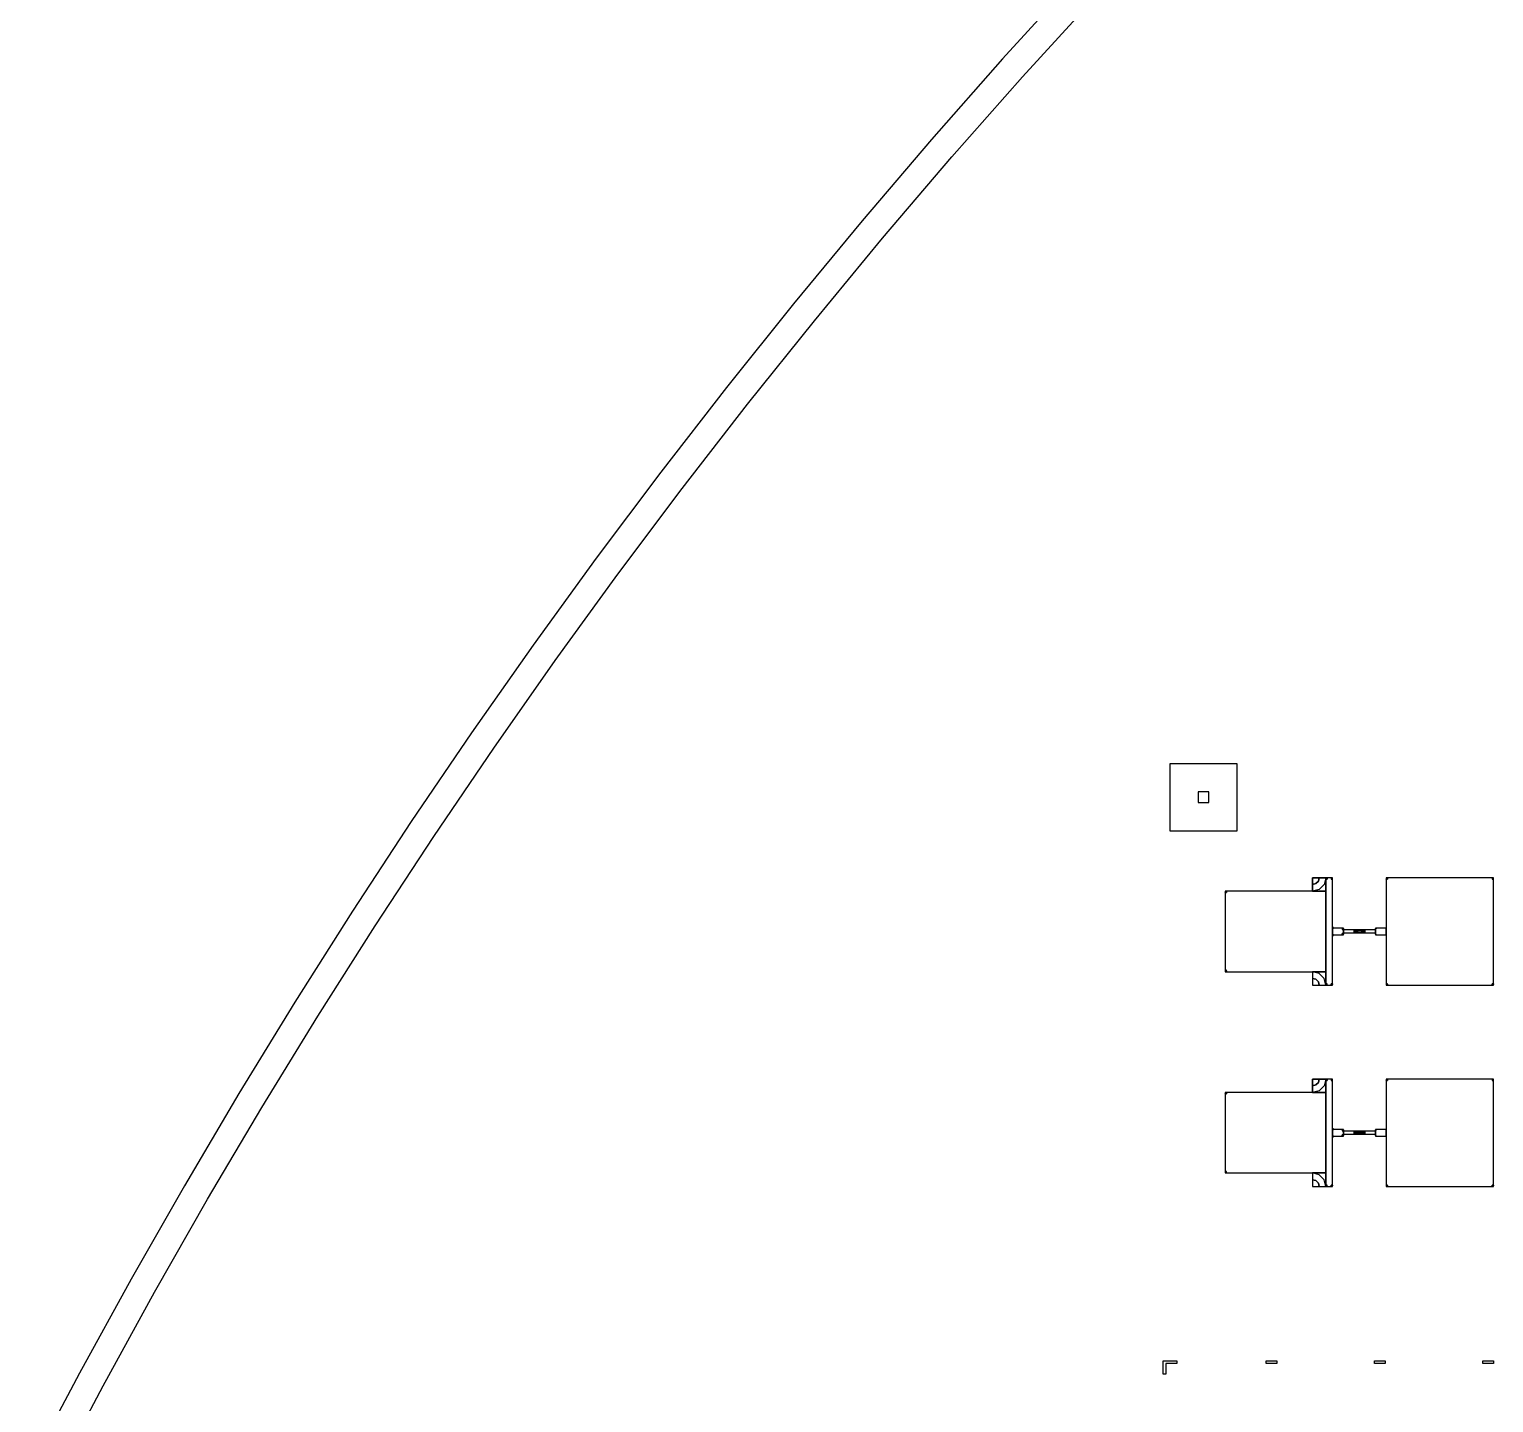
# Model space of a CAD drawing. Extents: x -50899 to 50899, y -48295 to 50898.
# Drawn here: x -45176 to -34262, y 23938 to 34172 of the extents above; entities that cross this region are included whole.
import ezdxf

# ---------------------------------------------------------------- set-up
doc = ezdxf.new("R2010")
doc.units = 0
doc.layers.add('GAP', color=1, linetype='continuous')
doc.layers.add('PIN', color=3, linetype='continuous')

# ---------------------------------------------------------------- blocks, each defined once
blk = doc.blocks.new('C1A')
at = {"layer": 'GAP'}
for points in [[(-100, 48400), (0, 48400), (0, 48380), (-80, 48380), (-80, 48300), (-100, 48300), (-100, 48400)], [(667, 48400), (747, 48400), (747, 48380), (667, 48380), (667, 48400)], [(1474, 48400), (1554, 48400), (1554, 48380), (1474, 48380), (1474, 48400)], [(2281, 48400), (2361, 48400), (2361, 48380), (2281, 48380), (2281, 48400)]]:
    blk.add_lwpolyline(points, dxfattribs=at)
blk = doc.blocks.new('C1AGAP')
for points in [[(-50, 52850), (-50, 52350), (450, 52350), (450, 52850), (-50, 52850)], [(160, 52640), (160, 52560), (240, 52560), (240, 52640), (160, 52640)], [(1112, 51900), (1112, 52000), (1012, 52000), (1012, 51900), (1112, 51900)], [(1112, 52000), (1099, 51950), (1062, 51913), (1012, 51900), (1012, 51950), (1038, 51957), (1056, 51975), (1062, 52000), (1112, 52000)], [(1062, 52000), (1056, 51975), (1038, 51957), (1012, 51950), (1012, 52000), (1012, 52000), (1012, 52000), (1012, 52000), (1062, 52000)], [(1162, 52000), (1112, 52000), (1112, 51200), (1162, 51200), (1162, 52000)], [(1112, 52000), (1112, 51990), (1122, 51990), (1122, 52000), (1112, 52000)], [(1112, 51990), (1114, 51995), (1118, 51999), (1122, 52000), (1122, 51995), (1120, 51994), (1118, 51992), (1118, 51990), (1112, 51990)], [(1118, 51990), (1118, 51992), (1120, 51994), (1122, 51995), (1122, 51990), (1122, 51990), (1122, 51990), (1122, 51990), (1118, 51990)], [(1152, 52000), (1152, 51990), (1162, 51990), (1162, 52000), (1152, 52000)], [(1162, 51990), (1161, 51995), (1158, 51999), (1152, 52000), (1152, 51995), (1155, 51994), (1157, 51992), (1158, 51990), (1162, 51990)], [(1158, 51990), (1157, 51992), (1155, 51994), (1152, 51995), (1152, 51990), (1152, 51990), (1152, 51990), (1152, 51990), (1158, 51990)], [(1562, 51200), (2362, 51200), (2362, 52000), (1562, 52000), (1562, 51200)], [(1562, 52000), (1562, 51990), (1572, 51990), (1572, 52000), (1562, 52000)], [(1562, 51990), (1564, 51995), (1568, 51999), (1572, 52000), (1572, 51995), (1570, 51994), (1568, 51992), (1568, 51990), (1562, 51990)], [(1568, 51990), (1568, 51992), (1570, 51994), (1572, 51995), (1572, 51990), (1572, 51990), (1572, 51990), (1572, 51990), (1568, 51990)], [(2352, 52000), (2352, 51990), (2362, 51990), (2362, 52000), (2352, 52000)], [(2362, 51990), (2361, 51995), (2358, 51999), (2352, 52000), (2352, 51995), (2355, 51994), (2357, 51992), (2358, 51990), (2362, 51990)], [(2358, 51990), (2357, 51992), (2355, 51994), (2352, 51995), (2352, 51990), (2352, 51990), (2352, 51990), (2352, 51990), (2358, 51990)], [(1112, 51900), (362, 51900), (362, 51300), (1112, 51300), (1112, 51900)], [(362, 51900), (362, 51890), (372, 51890), (372, 51900), (362, 51900)], [(362, 51890), (364, 51895), (368, 51899), (372, 51900), (372, 51895), (370, 51894), (368, 51892), (368, 51890), (362, 51890)], [(368, 51890), (368, 51892), (370, 51894), (372, 51895), (372, 51890), (372, 51890), (372, 51890), (372, 51890), (368, 51890)], [(1168, 51625), (1168, 51630), (1162, 51630), (1162, 51625), (1168, 51625)], [(1162, 51630), (1163, 51628), (1165, 51626), (1168, 51625), (1168, 51628), (1166, 51628), (1165, 51629), (1165, 51630), (1162, 51630)], [(1243, 51625), (1162, 51625), (1162, 51575), (1243, 51575), (1243, 51625)], [(1165, 51630), (1165, 51629), (1166, 51628), (1168, 51628), (1168, 51630), (1168, 51630), (1168, 51630), (1168, 51630), (1165, 51630)], [(1233, 51625), (1233, 51615), (1243, 51615), (1243, 51625), (1233, 51625)], [(1243, 51615), (1242, 51620), (1238, 51624), (1233, 51625), (1233, 51620), (1236, 51619), (1237, 51618), (1238, 51615), (1243, 51615)], [(1238, 51615), (1237, 51618), (1236, 51619), (1233, 51620), (1233, 51615), (1233, 51615), (1233, 51615), (1233, 51615), (1238, 51615)], [(1482, 51575), (1562, 51575), (1562, 51625), (1482, 51625), (1482, 51575)], [(1482, 51625), (1482, 51620), (1487, 51620), (1487, 51625), (1482, 51625)], [(1482, 51620), (1483, 51622), (1484, 51624), (1487, 51625), (1487, 51622), (1486, 51622), (1485, 51621), (1484, 51620), (1482, 51620)], [(1484, 51620), (1485, 51621), (1486, 51622), (1487, 51622), (1487, 51620), (1487, 51620), (1487, 51620), (1487, 51620), (1484, 51620)], [(1562, 51625), (1562, 51630), (1558, 51630), (1558, 51625), (1562, 51625)], [(1562, 51630), (1562, 51628), (1560, 51626), (1558, 51625), (1558, 51628), (1559, 51628), (1560, 51629), (1560, 51630), (1562, 51630)], [(1560, 51630), (1560, 51629), (1559, 51628), (1558, 51628), (1558, 51630), (1558, 51630), (1558, 51630), (1558, 51630), (1560, 51630)], [(1162, 51575), (1162, 51570), (1168, 51570), (1168, 51575), (1162, 51575)], [(1162, 51570), (1163, 51572), (1165, 51574), (1168, 51575), (1168, 51572), (1166, 51572), (1165, 51571), (1165, 51570), (1162, 51570)], [(1165, 51570), (1165, 51571), (1166, 51572), (1168, 51572), (1168, 51570), (1168, 51570), (1168, 51570), (1168, 51570), (1165, 51570)], [(1243, 51575), (1243, 51585), (1233, 51585), (1233, 51575), (1243, 51575)], [(1243, 51585), (1242, 51580), (1238, 51576), (1233, 51575), (1233, 51580), (1236, 51581), (1237, 51582), (1238, 51585), (1243, 51585)], [(1238, 51585), (1237, 51582), (1236, 51581), (1233, 51580), (1233, 51585), (1233, 51585), (1233, 51585), (1233, 51585), (1238, 51585)], [(1248, 51611), (1248, 51616), (1243, 51616), (1243, 51611), (1248, 51611)], [(1243, 51616), (1244, 51614), (1246, 51612), (1248, 51611), (1248, 51614), (1247, 51614), (1246, 51615), (1246, 51616), (1243, 51616)], [(1343, 51611), (1243, 51611), (1243, 51589), (1343, 51589), (1343, 51611)], [(1243, 51589), (1243, 51584), (1248, 51584), (1248, 51589), (1243, 51589)], [(1243, 51584), (1244, 51586), (1246, 51588), (1248, 51589), (1248, 51586), (1247, 51586), (1246, 51585), (1246, 51584), (1243, 51584)], [(1246, 51616), (1246, 51615), (1247, 51614), (1248, 51614), (1248, 51616), (1248, 51616), (1248, 51616), (1248, 51616), (1246, 51616)], [(1246, 51584), (1246, 51585), (1247, 51586), (1248, 51586), (1248, 51584), (1248, 51584), (1248, 51584), (1248, 51584), (1246, 51584)], [(1323, 51611), (1323, 51611), (1402, 51611), (1402, 51611), (1323, 51611)], [(1323, 51611), (1323, 51589), (1323, 51589), (1323, 51611), (1323, 51611)], [(1323, 51589), (1323, 51589), (1402, 51589), (1402, 51589), (1323, 51589)], [(1338, 51608), (1333, 51608), (1333, 51592), (1338, 51592), (1338, 51608)], [(1343, 51602), (1338, 51602), (1338, 51598), (1343, 51598), (1343, 51602)], [(1346, 51607), (1346, 51607), (1379, 51607), (1379, 51607), (1346, 51607)], [(1347, 51607), (1347, 51593), (1346, 51593), (1346, 51607), (1347, 51607)], [(1346, 51593), (1346, 51593), (1379, 51593), (1379, 51593), (1346, 51593)], [(1358, 51611), (1358, 51611), (1366, 51611), (1366, 51611), (1358, 51611)], [(1358, 51611), (1360, 51611), (1360, 51611), (1358, 51611), (1358, 51611)], [(1358, 51607), (1358, 51607), (1366, 51607), (1366, 51607), (1358, 51607)], [(1358, 51607), (1360, 51607), (1360, 51607), (1358, 51607), (1358, 51607)], [(1358, 51593), (1358, 51593), (1366, 51593), (1366, 51593), (1358, 51593)], [(1358, 51593), (1360, 51593), (1360, 51593), (1358, 51593), (1358, 51593)], [(1358, 51589), (1358, 51589), (1366, 51589), (1366, 51589), (1358, 51589)], [(1358, 51589), (1360, 51589), (1360, 51589), (1358, 51589), (1358, 51589)], [(1360, 51611), (1364, 51610), (1364, 51610), (1360, 51611), (1360, 51611)], [(1360, 51607), (1364, 51608), (1364, 51608), (1360, 51607), (1360, 51607)], [(1360, 51593), (1364, 51592), (1364, 51592), (1360, 51593), (1360, 51593)], [(1360, 51589), (1364, 51590), (1364, 51590), (1360, 51589), (1360, 51589)], [(1364, 51610), (1366, 51611), (1366, 51611), (1364, 51610), (1364, 51610)], [(1364, 51610), (1364, 51610), (1364, 51610), (1364, 51610), (1364, 51610)], [(1364, 51608), (1364, 51608), (1364, 51610), (1364, 51610), (1364, 51608)], [(1364, 51608), (1364, 51608), (1364, 51608), (1364, 51608), (1364, 51608)], [(1364, 51608), (1366, 51607), (1366, 51607), (1364, 51608), (1364, 51608)], [(1364, 51592), (1366, 51593), (1366, 51593), (1364, 51592), (1364, 51592)], [(1364, 51592), (1364, 51592), (1364, 51592), (1364, 51592), (1364, 51592)], [(1364, 51590), (1364, 51590), (1364, 51592), (1364, 51592), (1364, 51590)], [(1364, 51590), (1364, 51590), (1364, 51590), (1364, 51590), (1364, 51590)], [(1364, 51590), (1366, 51589), (1366, 51589), (1364, 51590), (1364, 51590)], [(1378, 51607), (1378, 51593), (1379, 51593), (1379, 51607), (1378, 51607)], [(1382, 51589), (1482, 51589), (1482, 51611), (1382, 51611), (1382, 51589)], [(1382, 51598), (1387, 51598), (1387, 51602), (1382, 51602), (1382, 51598)], [(1387, 51592), (1392, 51592), (1392, 51608), (1387, 51608), (1387, 51592)], [(1402, 51611), (1402, 51589), (1402, 51589), (1402, 51611), (1402, 51611)], [(1482, 51611), (1482, 51616), (1477, 51616), (1477, 51611), (1482, 51611)], [(1482, 51616), (1481, 51614), (1480, 51612), (1477, 51611), (1477, 51614), (1478, 51614), (1479, 51615), (1480, 51616), (1482, 51616)], [(1480, 51616), (1479, 51615), (1478, 51614), (1477, 51614), (1477, 51616), (1477, 51616), (1477, 51616), (1477, 51616), (1480, 51616)], [(1477, 51589), (1477, 51584), (1482, 51584), (1482, 51589), (1477, 51589)], [(1482, 51584), (1481, 51586), (1480, 51588), (1477, 51589), (1477, 51586), (1478, 51586), (1479, 51585), (1480, 51584), (1482, 51584)], [(1480, 51584), (1479, 51585), (1478, 51586), (1477, 51586), (1477, 51584), (1477, 51584), (1477, 51584), (1477, 51584), (1480, 51584)], [(1487, 51575), (1487, 51580), (1482, 51580), (1482, 51575), (1487, 51575)], [(1482, 51580), (1483, 51578), (1484, 51576), (1487, 51575), (1487, 51578), (1486, 51578), (1485, 51579), (1484, 51580), (1482, 51580)], [(1484, 51580), (1485, 51579), (1486, 51578), (1487, 51578), (1487, 51580), (1487, 51580), (1487, 51580), (1487, 51580), (1484, 51580)], [(1558, 51575), (1558, 51570), (1562, 51570), (1562, 51575), (1558, 51575)], [(1562, 51570), (1562, 51572), (1560, 51574), (1558, 51575), (1558, 51572), (1559, 51572), (1560, 51571), (1560, 51570), (1562, 51570)], [(1560, 51570), (1560, 51571), (1559, 51572), (1558, 51572), (1558, 51570), (1558, 51570), (1558, 51570), (1558, 51570), (1560, 51570)], [(372, 51300), (372, 51310), (362, 51310), (362, 51300), (372, 51300)], [(362, 51310), (364, 51305), (368, 51301), (372, 51300), (372, 51305), (370, 51306), (368, 51308), (368, 51310), (362, 51310)], [(368, 51310), (368, 51308), (370, 51306), (372, 51305), (372, 51310), (372, 51310), (372, 51310), (372, 51310), (368, 51310)], [(1012, 51300), (1012, 51200), (1112, 51200), (1112, 51300), (1012, 51300)], [(1112, 51200), (1099, 51250), (1062, 51287), (1012, 51300), (1012, 51250), (1038, 51243), (1056, 51225), (1062, 51200), (1112, 51200)], [(1062, 51200), (1056, 51225), (1038, 51243), (1012, 51250), (1012, 51200), (1012, 51200), (1012, 51200), (1012, 51200), (1062, 51200)], [(1122, 51200), (1122, 51210), (1112, 51210), (1112, 51200), (1122, 51200)], [(1112, 51210), (1114, 51205), (1118, 51201), (1122, 51200), (1122, 51205), (1120, 51206), (1118, 51208), (1118, 51210), (1112, 51210)], [(1118, 51210), (1118, 51208), (1120, 51206), (1122, 51205), (1122, 51210), (1122, 51210), (1122, 51210), (1122, 51210), (1118, 51210)], [(1162, 51200), (1162, 51210), (1152, 51210), (1152, 51200), (1162, 51200)], [(1162, 51210), (1161, 51205), (1158, 51201), (1152, 51200), (1152, 51205), (1155, 51206), (1157, 51208), (1158, 51210), (1162, 51210)], [(1158, 51210), (1157, 51208), (1155, 51206), (1152, 51205), (1152, 51210), (1152, 51210), (1152, 51210), (1152, 51210), (1158, 51210)], [(1572, 51200), (1572, 51210), (1562, 51210), (1562, 51200), (1572, 51200)], [(1562, 51210), (1564, 51205), (1568, 51201), (1572, 51200), (1572, 51205), (1570, 51206), (1568, 51208), (1568, 51210), (1562, 51210)], [(1568, 51210), (1568, 51208), (1570, 51206), (1572, 51205), (1572, 51210), (1572, 51210), (1572, 51210), (1572, 51210), (1568, 51210)], [(2362, 51200), (2362, 51210), (2352, 51210), (2352, 51200), (2362, 51200)], [(2362, 51210), (2361, 51205), (2358, 51201), (2352, 51200), (2352, 51205), (2355, 51206), (2357, 51208), (2358, 51210), (2362, 51210)], [(2358, 51210), (2357, 51208), (2355, 51206), (2352, 51205), (2352, 51210), (2352, 51210), (2352, 51210), (2352, 51210), (2358, 51210)], [(1112, 50400), (1112, 50500), (1012, 50500), (1012, 50400), (1112, 50400)], [(1112, 50500), (1099, 50450), (1062, 50413), (1012, 50400), (1012, 50450), (1038, 50457), (1056, 50475), (1062, 50500), (1112, 50500)], [(1062, 50500), (1056, 50475), (1038, 50457), (1012, 50450), (1012, 50500), (1012, 50500), (1012, 50500), (1012, 50500), (1062, 50500)], [(1162, 50500), (1112, 50500), (1112, 49700), (1162, 49700), (1162, 50500)], [(1112, 50500), (1112, 50490), (1122, 50490), (1122, 50500), (1112, 50500)], [(1112, 50490), (1114, 50495), (1118, 50499), (1122, 50500), (1122, 50495), (1120, 50494), (1118, 50492), (1118, 50490), (1112, 50490)], [(1118, 50490), (1118, 50492), (1120, 50494), (1122, 50495), (1122, 50490), (1122, 50490), (1122, 50490), (1122, 50490), (1118, 50490)], [(1152, 50500), (1152, 50490), (1162, 50490), (1162, 50500), (1152, 50500)], [(1162, 50490), (1161, 50495), (1158, 50499), (1152, 50500), (1152, 50495), (1155, 50494), (1157, 50492), (1158, 50490), (1162, 50490)], [(1158, 50490), (1157, 50492), (1155, 50494), (1152, 50495), (1152, 50490), (1152, 50490), (1152, 50490), (1152, 50490), (1158, 50490)], [(1562, 49700), (2362, 49700), (2362, 50500), (1562, 50500), (1562, 49700)], [(1562, 50500), (1562, 50490), (1572, 50490), (1572, 50500), (1562, 50500)], [(1562, 50490), (1564, 50495), (1568, 50499), (1572, 50500), (1572, 50495), (1570, 50494), (1568, 50492), (1568, 50490), (1562, 50490)], [(1568, 50490), (1568, 50492), (1570, 50494), (1572, 50495), (1572, 50490), (1572, 50490), (1572, 50490), (1572, 50490), (1568, 50490)], [(2352, 50500), (2352, 50490), (2362, 50490), (2362, 50500), (2352, 50500)], [(2362, 50490), (2361, 50495), (2358, 50499), (2352, 50500), (2352, 50495), (2355, 50494), (2357, 50492), (2358, 50490), (2362, 50490)], [(2358, 50490), (2357, 50492), (2355, 50494), (2352, 50495), (2352, 50490), (2352, 50490), (2352, 50490), (2352, 50490), (2358, 50490)], [(1112, 50400), (362, 50400), (362, 49800), (1112, 49800), (1112, 50400)], [(362, 50400), (362, 50390), (372, 50390), (372, 50400), (362, 50400)], [(362, 50390), (364, 50395), (368, 50399), (372, 50400), (372, 50395), (370, 50394), (368, 50392), (368, 50390), (362, 50390)], [(368, 50390), (368, 50392), (370, 50394), (372, 50395), (372, 50390), (372, 50390), (372, 50390), (372, 50390), (368, 50390)], [(1168, 50125), (1168, 50130), (1162, 50130), (1162, 50125), (1168, 50125)], [(1162, 50130), (1163, 50128), (1165, 50126), (1168, 50125), (1168, 50128), (1166, 50128), (1165, 50129), (1165, 50130), (1162, 50130)], [(1243, 50125), (1162, 50125), (1162, 50075), (1243, 50075), (1243, 50125)], [(1165, 50130), (1165, 50129), (1166, 50128), (1168, 50128), (1168, 50130), (1168, 50130), (1168, 50130), (1168, 50130), (1165, 50130)], [(1233, 50125), (1233, 50115), (1243, 50115), (1243, 50125), (1233, 50125)], [(1243, 50115), (1242, 50120), (1238, 50124), (1233, 50125), (1233, 50120), (1236, 50119), (1237, 50118), (1238, 50115), (1243, 50115)], [(1238, 50115), (1237, 50118), (1236, 50119), (1233, 50120), (1233, 50115), (1233, 50115), (1233, 50115), (1233, 50115), (1238, 50115)], [(1248, 50111), (1248, 50116), (1243, 50116), (1243, 50111), (1248, 50111)], [(1243, 50116), (1244, 50114), (1246, 50112), (1248, 50111), (1248, 50114), (1247, 50114), (1246, 50115), (1246, 50116), (1243, 50116)], [(1343, 50111), (1243, 50111), (1243, 50089), (1343, 50089), (1343, 50111)], [(1246, 50116), (1246, 50115), (1247, 50114), (1248, 50114), (1248, 50116), (1248, 50116), (1248, 50116), (1248, 50116), (1246, 50116)], [(1323, 50111), (1323, 50111), (1402, 50111), (1402, 50111), (1323, 50111)], [(1323, 50111), (1323, 50089), (1323, 50089), (1323, 50111), (1323, 50111)], [(1338, 50108), (1333, 50108), (1333, 50092), (1338, 50092), (1338, 50108)], [(1343, 50102), (1338, 50102), (1338, 50098), (1343, 50098), (1343, 50102)], [(1346, 50107), (1346, 50107), (1379, 50107), (1379, 50107), (1346, 50107)], [(1347, 50107), (1347, 50093), (1346, 50093), (1346, 50107), (1347, 50107)], [(1346, 50093), (1346, 50093), (1379, 50093), (1379, 50093), (1346, 50093)], [(1358, 50111), (1358, 50111), (1366, 50111), (1366, 50111), (1358, 50111)], [(1358, 50111), (1360, 50111), (1360, 50111), (1358, 50111), (1358, 50111)], [(1358, 50107), (1358, 50107), (1366, 50107), (1366, 50107), (1358, 50107)], [(1358, 50107), (1360, 50107), (1360, 50107), (1358, 50107), (1358, 50107)], [(1358, 50093), (1358, 50093), (1366, 50093), (1366, 50093), (1358, 50093)], [(1358, 50093), (1360, 50093), (1360, 50093), (1358, 50093), (1358, 50093)], [(1360, 50111), (1364, 50110), (1364, 50110), (1360, 50111), (1360, 50111)], [(1360, 50107), (1364, 50108), (1364, 50108), (1360, 50107), (1360, 50107)], [(1360, 50093), (1364, 50092), (1364, 50092), (1360, 50093), (1360, 50093)], [(1364, 50110), (1366, 50111), (1366, 50111), (1364, 50110), (1364, 50110)], [(1364, 50110), (1364, 50110), (1364, 50110), (1364, 50110), (1364, 50110)], [(1364, 50108), (1364, 50108), (1364, 50110), (1364, 50110), (1364, 50108)], [(1364, 50108), (1364, 50108), (1364, 50108), (1364, 50108), (1364, 50108)], [(1364, 50108), (1366, 50107), (1366, 50107), (1364, 50108), (1364, 50108)], [(1364, 50092), (1366, 50093), (1366, 50093), (1364, 50092), (1364, 50092)], [(1364, 50092), (1364, 50092), (1364, 50092), (1364, 50092), (1364, 50092)], [(1364, 50090), (1364, 50090), (1364, 50092), (1364, 50092), (1364, 50090)], [(1378, 50107), (1378, 50093), (1379, 50093), (1379, 50107), (1378, 50107)], [(1382, 50089), (1482, 50089), (1482, 50111), (1382, 50111), (1382, 50089)], [(1382, 50098), (1387, 50098), (1387, 50102), (1382, 50102), (1382, 50098)], [(1387, 50092), (1392, 50092), (1392, 50108), (1387, 50108), (1387, 50092)], [(1402, 50111), (1402, 50089), (1402, 50089), (1402, 50111), (1402, 50111)], [(1482, 50111), (1482, 50116), (1477, 50116), (1477, 50111), (1482, 50111)], [(1482, 50116), (1481, 50114), (1480, 50112), (1477, 50111), (1477, 50114), (1478, 50114), (1479, 50115), (1480, 50116), (1482, 50116)], [(1480, 50116), (1479, 50115), (1478, 50114), (1477, 50114), (1477, 50116), (1477, 50116), (1477, 50116), (1477, 50116), (1480, 50116)], [(1482, 50075), (1562, 50075), (1562, 50125), (1482, 50125), (1482, 50075)], [(1482, 50125), (1482, 50120), (1487, 50120), (1487, 50125), (1482, 50125)], [(1482, 50120), (1483, 50122), (1484, 50124), (1487, 50125), (1487, 50122), (1486, 50122), (1485, 50121), (1484, 50120), (1482, 50120)], [(1484, 50120), (1485, 50121), (1486, 50122), (1487, 50122), (1487, 50120), (1487, 50120), (1487, 50120), (1487, 50120), (1484, 50120)], [(1562, 50125), (1562, 50130), (1558, 50130), (1558, 50125), (1562, 50125)], [(1562, 50130), (1562, 50128), (1560, 50126), (1558, 50125), (1558, 50128), (1559, 50128), (1560, 50129), (1560, 50130), (1562, 50130)], [(1560, 50130), (1560, 50129), (1559, 50128), (1558, 50128), (1558, 50130), (1558, 50130), (1558, 50130), (1558, 50130), (1560, 50130)], [(1162, 50075), (1162, 50070), (1168, 50070), (1168, 50075), (1162, 50075)], [(1162, 50070), (1163, 50072), (1165, 50074), (1168, 50075), (1168, 50072), (1166, 50072), (1165, 50071), (1165, 50070), (1162, 50070)], [(1165, 50070), (1165, 50071), (1166, 50072), (1168, 50072), (1168, 50070), (1168, 50070), (1168, 50070), (1168, 50070), (1165, 50070)], [(1243, 50075), (1243, 50085), (1233, 50085), (1233, 50075), (1243, 50075)], [(1243, 50085), (1242, 50080), (1238, 50076), (1233, 50075), (1233, 50080), (1236, 50081), (1237, 50082), (1238, 50085), (1243, 50085)], [(1238, 50085), (1237, 50082), (1236, 50081), (1233, 50080), (1233, 50085), (1233, 50085), (1233, 50085), (1233, 50085), (1238, 50085)], [(1243, 50089), (1243, 50084), (1248, 50084), (1248, 50089), (1243, 50089)], [(1243, 50084), (1244, 50086), (1246, 50088), (1248, 50089), (1248, 50086), (1247, 50086), (1246, 50085), (1246, 50084), (1243, 50084)], [(1246, 50084), (1246, 50085), (1247, 50086), (1248, 50086), (1248, 50084), (1248, 50084), (1248, 50084), (1248, 50084), (1246, 50084)], [(1323, 50089), (1323, 50089), (1402, 50089), (1402, 50089), (1323, 50089)], [(1358, 50089), (1358, 50089), (1366, 50089), (1366, 50089), (1358, 50089)], [(1358, 50089), (1360, 50089), (1360, 50089), (1358, 50089), (1358, 50089)], [(1360, 50089), (1364, 50090), (1364, 50090), (1360, 50089), (1360, 50089)], [(1364, 50090), (1364, 50090), (1364, 50090), (1364, 50090), (1364, 50090)], [(1364, 50090), (1366, 50089), (1366, 50089), (1364, 50090), (1364, 50090)], [(1477, 50089), (1477, 50084), (1482, 50084), (1482, 50089), (1477, 50089)], [(1482, 50084), (1481, 50086), (1480, 50088), (1477, 50089), (1477, 50086), (1478, 50086), (1479, 50085), (1480, 50084), (1482, 50084)], [(1480, 50084), (1479, 50085), (1478, 50086), (1477, 50086), (1477, 50084), (1477, 50084), (1477, 50084), (1477, 50084), (1480, 50084)], [(1487, 50075), (1487, 50080), (1482, 50080), (1482, 50075), (1487, 50075)], [(1482, 50080), (1483, 50078), (1484, 50076), (1487, 50075), (1487, 50078), (1486, 50078), (1485, 50079), (1484, 50080), (1482, 50080)], [(1484, 50080), (1485, 50079), (1486, 50078), (1487, 50078), (1487, 50080), (1487, 50080), (1487, 50080), (1487, 50080), (1484, 50080)], [(1558, 50075), (1558, 50070), (1562, 50070), (1562, 50075), (1558, 50075)], [(1562, 50070), (1562, 50072), (1560, 50074), (1558, 50075), (1558, 50072), (1559, 50072), (1560, 50071), (1560, 50070), (1562, 50070)], [(1560, 50070), (1560, 50071), (1559, 50072), (1558, 50072), (1558, 50070), (1558, 50070), (1558, 50070), (1558, 50070), (1560, 50070)], [(372, 49800), (372, 49810), (362, 49810), (362, 49800), (372, 49800)], [(362, 49810), (364, 49805), (368, 49801), (372, 49800), (372, 49805), (370, 49806), (368, 49808), (368, 49810), (362, 49810)], [(368, 49810), (368, 49808), (370, 49806), (372, 49805), (372, 49810), (372, 49810), (372, 49810), (372, 49810), (368, 49810)], [(1012, 49800), (1012, 49700), (1112, 49700), (1112, 49800), (1012, 49800)], [(1112, 49700), (1099, 49750), (1062, 49787), (1012, 49800), (1012, 49750), (1038, 49743), (1056, 49725), (1062, 49700), (1112, 49700)], [(1062, 49700), (1056, 49725), (1038, 49743), (1012, 49750), (1012, 49700), (1012, 49700), (1012, 49700), (1012, 49700), (1062, 49700)], [(1122, 49700), (1122, 49710), (1112, 49710), (1112, 49700), (1122, 49700)], [(1112, 49710), (1114, 49705), (1118, 49701), (1122, 49700), (1122, 49705), (1120, 49706), (1118, 49708), (1118, 49710), (1112, 49710)], [(1118, 49710), (1118, 49708), (1120, 49706), (1122, 49705), (1122, 49710), (1122, 49710), (1122, 49710), (1122, 49710), (1118, 49710)], [(1162, 49700), (1162, 49710), (1152, 49710), (1152, 49700), (1162, 49700)], [(1162, 49710), (1161, 49705), (1158, 49701), (1152, 49700), (1152, 49705), (1155, 49706), (1157, 49708), (1158, 49710), (1162, 49710)], [(1158, 49710), (1157, 49708), (1155, 49706), (1152, 49705), (1152, 49710), (1152, 49710), (1152, 49710), (1152, 49710), (1158, 49710)], [(1572, 49700), (1572, 49710), (1562, 49710), (1562, 49700), (1572, 49700)], [(1562, 49710), (1564, 49705), (1568, 49701), (1572, 49700), (1572, 49705), (1570, 49706), (1568, 49708), (1568, 49710), (1562, 49710)], [(1568, 49710), (1568, 49708), (1570, 49706), (1572, 49705), (1572, 49710), (1572, 49710), (1572, 49710), (1572, 49710), (1568, 49710)], [(2362, 49700), (2362, 49710), (2352, 49710), (2352, 49700), (2362, 49700)], [(2362, 49710), (2361, 49705), (2358, 49701), (2352, 49700), (2352, 49705), (2355, 49706), (2357, 49708), (2358, 49710), (2362, 49710)], [(2358, 49710), (2357, 49708), (2355, 49706), (2352, 49705), (2352, 49710), (2352, 49710), (2352, 49710), (2352, 49710), (2358, 49710)]]:
    blk.add_lwpolyline(points)
blk = doc.blocks.new('C1APIN')
for points in [[(1062, 52000), (1056, 51975), (1038, 51957), (1012, 51950), (1012, 51950), (1038, 51957), (1056, 51975), (1062, 52000), (1062, 52000)], [(1062, 52000), (1056, 51975), (1038, 51957), (1012, 51950), (1012, 51950), (1038, 51957), (1056, 51975), (1062, 52000), (1062, 52000)], [(1118, 51990), (1118, 51992), (1120, 51994), (1122, 51995), (1122, 51995), (1120, 51994), (1118, 51992), (1118, 51990), (1118, 51990)], [(1118, 51990), (1118, 51992), (1120, 51994), (1122, 51995), (1122, 51995), (1120, 51994), (1118, 51992), (1118, 51990), (1118, 51990)], [(1158, 51990), (1157, 51992), (1155, 51994), (1152, 51995), (1152, 51995), (1155, 51994), (1157, 51992), (1158, 51990), (1158, 51990)], [(1158, 51990), (1157, 51992), (1155, 51994), (1152, 51995), (1152, 51995), (1155, 51994), (1157, 51992), (1158, 51990), (1158, 51990)], [(1568, 51990), (1568, 51992), (1570, 51994), (1572, 51995), (1572, 51995), (1570, 51994), (1568, 51992), (1568, 51990), (1568, 51990)], [(1568, 51990), (1568, 51992), (1570, 51994), (1572, 51995), (1572, 51995), (1570, 51994), (1568, 51992), (1568, 51990), (1568, 51990)], [(2358, 51990), (2357, 51992), (2355, 51994), (2352, 51995), (2352, 51995), (2355, 51994), (2357, 51992), (2358, 51990), (2358, 51990)], [(2358, 51990), (2357, 51992), (2355, 51994), (2352, 51995), (2352, 51995), (2355, 51994), (2357, 51992), (2358, 51990), (2358, 51990)], [(368, 51890), (368, 51892), (370, 51894), (372, 51895), (372, 51895), (370, 51894), (368, 51892), (368, 51890), (368, 51890)], [(368, 51890), (368, 51892), (370, 51894), (372, 51895), (372, 51895), (370, 51894), (368, 51892), (368, 51890), (368, 51890)], [(1165, 51630), (1165, 51629), (1166, 51628), (1168, 51628), (1168, 51628), (1166, 51628), (1165, 51629), (1165, 51630), (1165, 51630)], [(1165, 51630), (1165, 51629), (1166, 51628), (1168, 51628), (1168, 51628), (1166, 51628), (1165, 51629), (1165, 51630), (1165, 51630)], [(1238, 51615), (1237, 51618), (1236, 51619), (1233, 51620), (1233, 51620), (1236, 51619), (1237, 51618), (1238, 51615), (1238, 51615)], [(1238, 51615), (1237, 51618), (1236, 51619), (1233, 51620), (1233, 51620), (1236, 51619), (1237, 51618), (1238, 51615), (1238, 51615)], [(1484, 51620), (1485, 51621), (1486, 51622), (1487, 51622), (1487, 51622), (1486, 51622), (1485, 51621), (1484, 51620), (1484, 51620)], [(1484, 51620), (1485, 51621), (1486, 51622), (1487, 51622), (1487, 51622), (1486, 51622), (1485, 51621), (1484, 51620), (1484, 51620)], [(1560, 51630), (1560, 51629), (1559, 51628), (1558, 51628), (1558, 51628), (1559, 51628), (1560, 51629), (1560, 51630), (1560, 51630)], [(1560, 51630), (1560, 51629), (1559, 51628), (1558, 51628), (1558, 51628), (1559, 51628), (1560, 51629), (1560, 51630), (1560, 51630)], [(1165, 51570), (1165, 51571), (1166, 51572), (1168, 51572), (1168, 51572), (1166, 51572), (1165, 51571), (1165, 51570), (1165, 51570)], [(1165, 51570), (1165, 51571), (1166, 51572), (1168, 51572), (1168, 51572), (1166, 51572), (1165, 51571), (1165, 51570), (1165, 51570)], [(1238, 51585), (1237, 51582), (1236, 51581), (1233, 51580), (1233, 51580), (1236, 51581), (1237, 51582), (1238, 51585), (1238, 51585)], [(1238, 51585), (1237, 51582), (1236, 51581), (1233, 51580), (1233, 51580), (1236, 51581), (1237, 51582), (1238, 51585), (1238, 51585)], [(1246, 51616), (1246, 51615), (1247, 51614), (1248, 51614), (1248, 51614), (1247, 51614), (1246, 51615), (1246, 51616), (1246, 51616)], [(1246, 51616), (1246, 51615), (1247, 51614), (1248, 51614), (1248, 51614), (1247, 51614), (1246, 51615), (1246, 51616), (1246, 51616)], [(1246, 51584), (1246, 51585), (1247, 51586), (1248, 51586), (1248, 51586), (1247, 51586), (1246, 51585), (1246, 51584), (1246, 51584)], [(1246, 51584), (1246, 51585), (1247, 51586), (1248, 51586), (1248, 51586), (1247, 51586), (1246, 51585), (1246, 51584), (1246, 51584)], [(1346, 51611), (1346, 51589), (1323, 51589), (1323, 51611), (1346, 51611)], [(1346, 51611), (1346, 51607), (1379, 51607), (1379, 51611), (1346, 51611)], [(1346, 51593), (1346, 51589), (1379, 51589), (1379, 51593), (1346, 51593)], [(1358, 51611), (1358, 51607), (1366, 51607), (1366, 51611), (1358, 51611)], [(1358, 51607), (1360, 51607), (1360, 51611), (1358, 51611), (1358, 51607)], [(1358, 51593), (1358, 51589), (1366, 51589), (1366, 51593), (1358, 51593)], [(1358, 51589), (1360, 51589), (1360, 51593), (1358, 51593), (1358, 51589)], [(1360, 51609), (1364, 51609), (1364, 51610), (1360, 51611), (1360, 51609)], [(1360, 51609), (1364, 51609), (1364, 51608), (1360, 51607), (1360, 51609)], [(1360, 51591), (1364, 51591), (1364, 51592), (1360, 51593), (1360, 51591)], [(1360, 51591), (1364, 51591), (1364, 51590), (1360, 51589), (1360, 51591)], [(1364, 51609), (1366, 51609), (1366, 51611), (1364, 51610), (1364, 51609)], [(1364, 51608), (1364, 51608), (1364, 51610), (1364, 51610), (1364, 51608)], [(1364, 51609), (1366, 51609), (1366, 51607), (1364, 51608), (1364, 51609)], [(1364, 51591), (1366, 51591), (1366, 51593), (1364, 51592), (1364, 51591)], [(1364, 51590), (1364, 51590), (1364, 51592), (1364, 51592), (1364, 51590)], [(1364, 51591), (1366, 51591), (1366, 51589), (1364, 51590), (1364, 51591)], [(1379, 51611), (1379, 51589), (1402, 51589), (1402, 51611), (1379, 51611)], [(1480, 51616), (1479, 51615), (1478, 51614), (1477, 51614), (1477, 51614), (1478, 51614), (1479, 51615), (1480, 51616), (1480, 51616)], [(1480, 51616), (1479, 51615), (1478, 51614), (1477, 51614), (1477, 51614), (1478, 51614), (1479, 51615), (1480, 51616), (1480, 51616)], [(1480, 51584), (1479, 51585), (1478, 51586), (1477, 51586), (1477, 51586), (1478, 51586), (1479, 51585), (1480, 51584), (1480, 51584)], [(1480, 51584), (1479, 51585), (1478, 51586), (1477, 51586), (1477, 51586), (1478, 51586), (1479, 51585), (1480, 51584), (1480, 51584)], [(1484, 51580), (1485, 51579), (1486, 51578), (1487, 51578), (1487, 51578), (1486, 51578), (1485, 51579), (1484, 51580), (1484, 51580)], [(1484, 51580), (1485, 51579), (1486, 51578), (1487, 51578), (1487, 51578), (1486, 51578), (1485, 51579), (1484, 51580), (1484, 51580)], [(1560, 51570), (1560, 51571), (1559, 51572), (1558, 51572), (1558, 51572), (1559, 51572), (1560, 51571), (1560, 51570), (1560, 51570)], [(1560, 51570), (1560, 51571), (1559, 51572), (1558, 51572), (1558, 51572), (1559, 51572), (1560, 51571), (1560, 51570), (1560, 51570)], [(368, 51310), (368, 51308), (370, 51306), (372, 51305), (372, 51305), (370, 51306), (368, 51308), (368, 51310), (368, 51310)], [(368, 51310), (368, 51308), (370, 51306), (372, 51305), (372, 51305), (370, 51306), (368, 51308), (368, 51310), (368, 51310)], [(1062, 51200), (1056, 51225), (1038, 51243), (1012, 51250), (1012, 51250), (1038, 51243), (1056, 51225), (1062, 51200), (1062, 51200)], [(1062, 51200), (1056, 51225), (1038, 51243), (1012, 51250), (1012, 51250), (1038, 51243), (1056, 51225), (1062, 51200), (1062, 51200)], [(1118, 51210), (1118, 51208), (1120, 51206), (1122, 51205), (1122, 51205), (1120, 51206), (1118, 51208), (1118, 51210), (1118, 51210)], [(1118, 51210), (1118, 51208), (1120, 51206), (1122, 51205), (1122, 51205), (1120, 51206), (1118, 51208), (1118, 51210), (1118, 51210)], [(1158, 51210), (1157, 51208), (1155, 51206), (1152, 51205), (1152, 51205), (1155, 51206), (1157, 51208), (1158, 51210), (1158, 51210)], [(1158, 51210), (1157, 51208), (1155, 51206), (1152, 51205), (1152, 51205), (1155, 51206), (1157, 51208), (1158, 51210), (1158, 51210)], [(1568, 51210), (1568, 51208), (1570, 51206), (1572, 51205), (1572, 51205), (1570, 51206), (1568, 51208), (1568, 51210), (1568, 51210)], [(1568, 51210), (1568, 51208), (1570, 51206), (1572, 51205), (1572, 51205), (1570, 51206), (1568, 51208), (1568, 51210), (1568, 51210)], [(2358, 51210), (2357, 51208), (2355, 51206), (2352, 51205), (2352, 51205), (2355, 51206), (2357, 51208), (2358, 51210), (2358, 51210)], [(2358, 51210), (2357, 51208), (2355, 51206), (2352, 51205), (2352, 51205), (2355, 51206), (2357, 51208), (2358, 51210), (2358, 51210)], [(1062, 50500), (1056, 50475), (1038, 50457), (1012, 50450), (1012, 50450), (1038, 50457), (1056, 50475), (1062, 50500), (1062, 50500)], [(1062, 50500), (1056, 50475), (1038, 50457), (1012, 50450), (1012, 50450), (1038, 50457), (1056, 50475), (1062, 50500), (1062, 50500)], [(1118, 50490), (1118, 50492), (1120, 50494), (1122, 50495), (1122, 50495), (1120, 50494), (1118, 50492), (1118, 50490), (1118, 50490)], [(1118, 50490), (1118, 50492), (1120, 50494), (1122, 50495), (1122, 50495), (1120, 50494), (1118, 50492), (1118, 50490), (1118, 50490)], [(1158, 50490), (1157, 50492), (1155, 50494), (1152, 50495), (1152, 50495), (1155, 50494), (1157, 50492), (1158, 50490), (1158, 50490)], [(1158, 50490), (1157, 50492), (1155, 50494), (1152, 50495), (1152, 50495), (1155, 50494), (1157, 50492), (1158, 50490), (1158, 50490)], [(1568, 50490), (1568, 50492), (1570, 50494), (1572, 50495), (1572, 50495), (1570, 50494), (1568, 50492), (1568, 50490), (1568, 50490)], [(1568, 50490), (1568, 50492), (1570, 50494), (1572, 50495), (1572, 50495), (1570, 50494), (1568, 50492), (1568, 50490), (1568, 50490)], [(2358, 50490), (2357, 50492), (2355, 50494), (2352, 50495), (2352, 50495), (2355, 50494), (2357, 50492), (2358, 50490), (2358, 50490)], [(2358, 50490), (2357, 50492), (2355, 50494), (2352, 50495), (2352, 50495), (2355, 50494), (2357, 50492), (2358, 50490), (2358, 50490)], [(368, 50390), (368, 50392), (370, 50394), (372, 50395), (372, 50395), (370, 50394), (368, 50392), (368, 50390), (368, 50390)], [(368, 50390), (368, 50392), (370, 50394), (372, 50395), (372, 50395), (370, 50394), (368, 50392), (368, 50390), (368, 50390)], [(1165, 50130), (1165, 50129), (1166, 50128), (1168, 50128), (1168, 50128), (1166, 50128), (1165, 50129), (1165, 50130), (1165, 50130)], [(1165, 50130), (1165, 50129), (1166, 50128), (1168, 50128), (1168, 50128), (1166, 50128), (1165, 50129), (1165, 50130), (1165, 50130)], [(1238, 50115), (1237, 50118), (1236, 50119), (1233, 50120), (1233, 50120), (1236, 50119), (1237, 50118), (1238, 50115), (1238, 50115)], [(1238, 50115), (1237, 50118), (1236, 50119), (1233, 50120), (1233, 50120), (1236, 50119), (1237, 50118), (1238, 50115), (1238, 50115)], [(1246, 50116), (1246, 50115), (1247, 50114), (1248, 50114), (1248, 50114), (1247, 50114), (1246, 50115), (1246, 50116), (1246, 50116)], [(1246, 50116), (1246, 50115), (1247, 50114), (1248, 50114), (1248, 50114), (1247, 50114), (1246, 50115), (1246, 50116), (1246, 50116)], [(1346, 50111), (1346, 50089), (1323, 50089), (1323, 50111), (1346, 50111)], [(1346, 50111), (1346, 50107), (1379, 50107), (1379, 50111), (1346, 50111)], [(1346, 50093), (1346, 50089), (1379, 50089), (1379, 50093), (1346, 50093)], [(1358, 50111), (1358, 50107), (1366, 50107), (1366, 50111), (1358, 50111)], [(1358, 50107), (1360, 50107), (1360, 50111), (1358, 50111), (1358, 50107)], [(1358, 50093), (1358, 50089), (1366, 50089), (1366, 50093), (1358, 50093)], [(1358, 50089), (1360, 50089), (1360, 50093), (1358, 50093), (1358, 50089)], [(1360, 50109), (1364, 50109), (1364, 50110), (1360, 50111), (1360, 50109)], [(1360, 50109), (1364, 50109), (1364, 50108), (1360, 50107), (1360, 50109)], [(1360, 50091), (1364, 50091), (1364, 50092), (1360, 50093), (1360, 50091)], [(1364, 50109), (1366, 50109), (1366, 50111), (1364, 50110), (1364, 50109)], [(1364, 50108), (1364, 50108), (1364, 50110), (1364, 50110), (1364, 50108)], [(1364, 50109), (1366, 50109), (1366, 50107), (1364, 50108), (1364, 50109)], [(1364, 50091), (1366, 50091), (1366, 50093), (1364, 50092), (1364, 50091)], [(1364, 50090), (1364, 50090), (1364, 50092), (1364, 50092), (1364, 50090)], [(1379, 50111), (1379, 50089), (1402, 50089), (1402, 50111), (1379, 50111)], [(1480, 50116), (1479, 50115), (1478, 50114), (1477, 50114), (1477, 50114), (1478, 50114), (1479, 50115), (1480, 50116), (1480, 50116)], [(1480, 50116), (1479, 50115), (1478, 50114), (1477, 50114), (1477, 50114), (1478, 50114), (1479, 50115), (1480, 50116), (1480, 50116)], [(1484, 50120), (1485, 50121), (1486, 50122), (1487, 50122), (1487, 50122), (1486, 50122), (1485, 50121), (1484, 50120), (1484, 50120)], [(1484, 50120), (1485, 50121), (1486, 50122), (1487, 50122), (1487, 50122), (1486, 50122), (1485, 50121), (1484, 50120), (1484, 50120)], [(1560, 50130), (1560, 50129), (1559, 50128), (1558, 50128), (1558, 50128), (1559, 50128), (1560, 50129), (1560, 50130), (1560, 50130)], [(1560, 50130), (1560, 50129), (1559, 50128), (1558, 50128), (1558, 50128), (1559, 50128), (1560, 50129), (1560, 50130), (1560, 50130)], [(1165, 50070), (1165, 50071), (1166, 50072), (1168, 50072), (1168, 50072), (1166, 50072), (1165, 50071), (1165, 50070), (1165, 50070)], [(1165, 50070), (1165, 50071), (1166, 50072), (1168, 50072), (1168, 50072), (1166, 50072), (1165, 50071), (1165, 50070), (1165, 50070)], [(1238, 50085), (1237, 50082), (1236, 50081), (1233, 50080), (1233, 50080), (1236, 50081), (1237, 50082), (1238, 50085), (1238, 50085)], [(1238, 50085), (1237, 50082), (1236, 50081), (1233, 50080), (1233, 50080), (1236, 50081), (1237, 50082), (1238, 50085), (1238, 50085)], [(1246, 50084), (1246, 50085), (1247, 50086), (1248, 50086), (1248, 50086), (1247, 50086), (1246, 50085), (1246, 50084), (1246, 50084)], [(1246, 50084), (1246, 50085), (1247, 50086), (1248, 50086), (1248, 50086), (1247, 50086), (1246, 50085), (1246, 50084), (1246, 50084)], [(1360, 50091), (1364, 50091), (1364, 50090), (1360, 50089), (1360, 50091)], [(1364, 50091), (1366, 50091), (1366, 50089), (1364, 50090), (1364, 50091)], [(1480, 50084), (1479, 50085), (1478, 50086), (1477, 50086), (1477, 50086), (1478, 50086), (1479, 50085), (1480, 50084), (1480, 50084)], [(1480, 50084), (1479, 50085), (1478, 50086), (1477, 50086), (1477, 50086), (1478, 50086), (1479, 50085), (1480, 50084), (1480, 50084)], [(1484, 50080), (1485, 50079), (1486, 50078), (1487, 50078), (1487, 50078), (1486, 50078), (1485, 50079), (1484, 50080), (1484, 50080)], [(1484, 50080), (1485, 50079), (1486, 50078), (1487, 50078), (1487, 50078), (1486, 50078), (1485, 50079), (1484, 50080), (1484, 50080)], [(1560, 50070), (1560, 50071), (1559, 50072), (1558, 50072), (1558, 50072), (1559, 50072), (1560, 50071), (1560, 50070), (1560, 50070)], [(1560, 50070), (1560, 50071), (1559, 50072), (1558, 50072), (1558, 50072), (1559, 50072), (1560, 50071), (1560, 50070), (1560, 50070)], [(368, 49810), (368, 49808), (370, 49806), (372, 49805), (372, 49805), (370, 49806), (368, 49808), (368, 49810), (368, 49810)], [(368, 49810), (368, 49808), (370, 49806), (372, 49805), (372, 49805), (370, 49806), (368, 49808), (368, 49810), (368, 49810)], [(1062, 49700), (1056, 49725), (1038, 49743), (1012, 49750), (1012, 49750), (1038, 49743), (1056, 49725), (1062, 49700), (1062, 49700)], [(1062, 49700), (1056, 49725), (1038, 49743), (1012, 49750), (1012, 49750), (1038, 49743), (1056, 49725), (1062, 49700), (1062, 49700)], [(1118, 49710), (1118, 49708), (1120, 49706), (1122, 49705), (1122, 49705), (1120, 49706), (1118, 49708), (1118, 49710), (1118, 49710)], [(1118, 49710), (1118, 49708), (1120, 49706), (1122, 49705), (1122, 49705), (1120, 49706), (1118, 49708), (1118, 49710), (1118, 49710)], [(1158, 49710), (1157, 49708), (1155, 49706), (1152, 49705), (1152, 49705), (1155, 49706), (1157, 49708), (1158, 49710), (1158, 49710)], [(1158, 49710), (1157, 49708), (1155, 49706), (1152, 49705), (1152, 49705), (1155, 49706), (1157, 49708), (1158, 49710), (1158, 49710)], [(1568, 49710), (1568, 49708), (1570, 49706), (1572, 49705), (1572, 49705), (1570, 49706), (1568, 49708), (1568, 49710), (1568, 49710)], [(1568, 49710), (1568, 49708), (1570, 49706), (1572, 49705), (1572, 49705), (1570, 49706), (1568, 49708), (1568, 49710), (1568, 49710)], [(2358, 49710), (2357, 49708), (2355, 49706), (2352, 49705), (2352, 49705), (2355, 49706), (2357, 49708), (2358, 49710), (2358, 49710)], [(2358, 49710), (2357, 49708), (2355, 49706), (2352, 49705), (2352, 49705), (2355, 49706), (2357, 49708), (2358, 49710), (2358, 49710)]]:
    blk.add_lwpolyline(points)

msp = doc.modelspace()

# ---------------------------------------------------------------- linework, layer by layer
for points in [[(-37384, 34543), (-37922, 33952), (-38451, 33352), (-38970, 32744), (-39480, 32127), (-39980, 31503), (-40470, 30871), (-40950, 30231), (-41420, 29584), (-41879, 28930), (-42329, 28268), (-42768, 27600), (-43196, 26924), (-43614, 26242), (-44020, 25554), (-44417, 24859), (-44802, 24158), (-45176, 23451)], [(-44998, 23359), (-44626, 24063), (-44242, 24762), (-43847, 25454), (-43442, 26139), (-43026, 26819), (-42599, 27491), (-42162, 28157), (-41715, 28816), (-41257, 29468), (-40789, 30113), (-40311, 30750), (-39823, 31379), (-39325, 32001), (-38817, 32615), (-38300, 33221), (-37773, 33818), (-37237, 34408)]]:
    msp.add_lwpolyline(points)

# ---------------------------------------------------------------- block references
msp.add_blockref('C1A', (-36625, -24150))
at = {"layer": 'GAP'}
msp.add_blockref('C1AGAP', (-36625, -24150), dxfattribs=at)
at = {"layer": 'PIN'}
msp.add_blockref('C1APIN', (-36625, -24150), dxfattribs=at)

doc.saveas('drawing.dxf')
